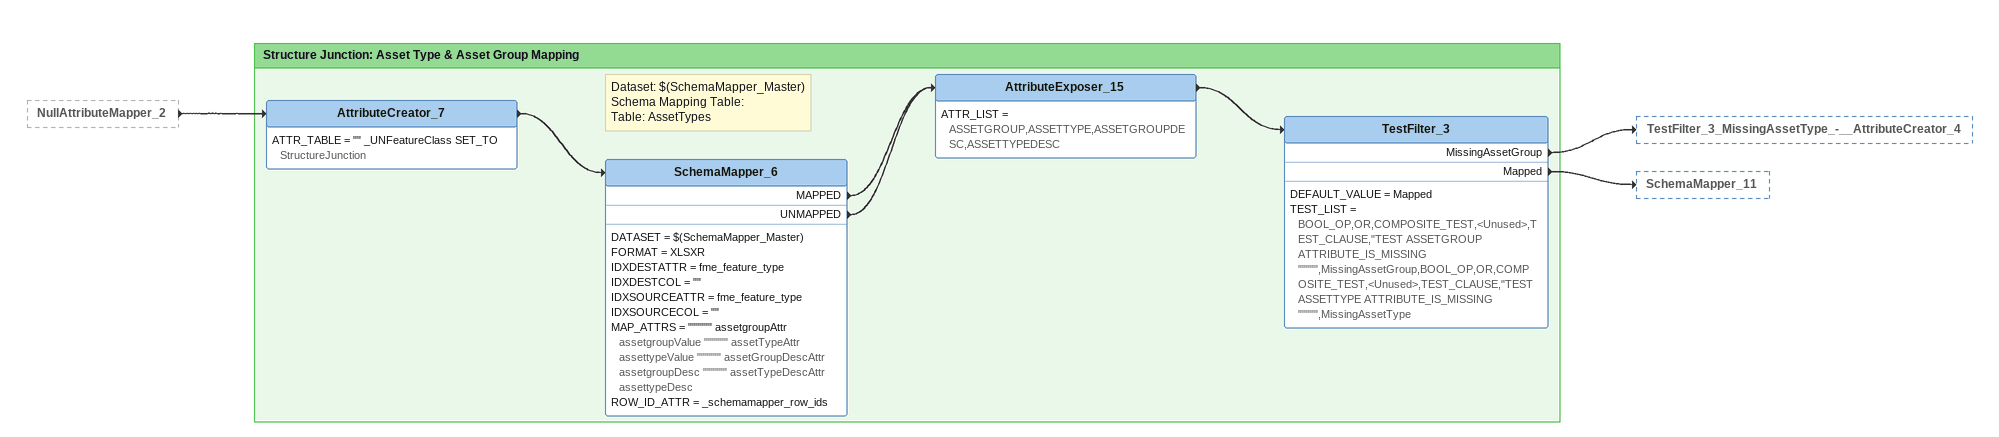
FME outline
NullAttributeMapper_2 [outside]
    -> AttributeCreator_7

Bookmark: Structure Junction: Asset Type & Asset Group Mapping
AttributeCreator_7
    ATTR_TABLE = "" _UNFeatureClass SET_TO StructureJunction
    -> SchemaMapper_6
Note: Dataset: $(SchemaMapper_Master) / Schema Mapping Table: / Table: AssetTypes
SchemaMapper_6
    DATASET = $(SchemaMapper_Master)
    FORMAT = XLSXR
    IDXDESTATTR = fme_feature_type
    IDXDESTCOL = ""
    IDXSOURCEATTR = fme_feature_type
    IDXSOURCECOL = ""
    MAP_ATTRS = """""" assetgroupAttr assetgroupValue """""" assetTypeAttr assettypeValue """""" assetGroupDescAttr assetgroupDesc """""" assetTypeDescAttr assettypeDesc
    ROW_ID_ATTR = _schemamapper_row_ids
    MAPPED -> AttributeExposer_15
    UNMAPPED -> AttributeExposer_15
AttributeExposer_15
    ATTR_LIST = ASSETGROUP,ASSETTYPE,ASSETGROUPDESC,ASSETTYPEDESC
    -> TestFilter_3
TestFilter_3
    DEFAULT_VALUE = Mapped
    TEST_LIST = BOOL_OP,OR,COMPOSITE_TEST,<Unused>,TEST_CLAUSE,"TEST ASSETGROUP ATTRIBUTE_IS_MISSING """"",MissingAssetGroup,BOOL_OP,OR,COMPOSITE_TEST,<Unused>,TEST_CLAUSE,"TEST ASSETTYPE ATTRIBUTE_IS_MISSING """"",MissingAssetType
    MissingAssetGroup -> TestFilter_3_MissingAssetType_-__AttributeCreator_4
    Mapped -> SchemaMapper_11
